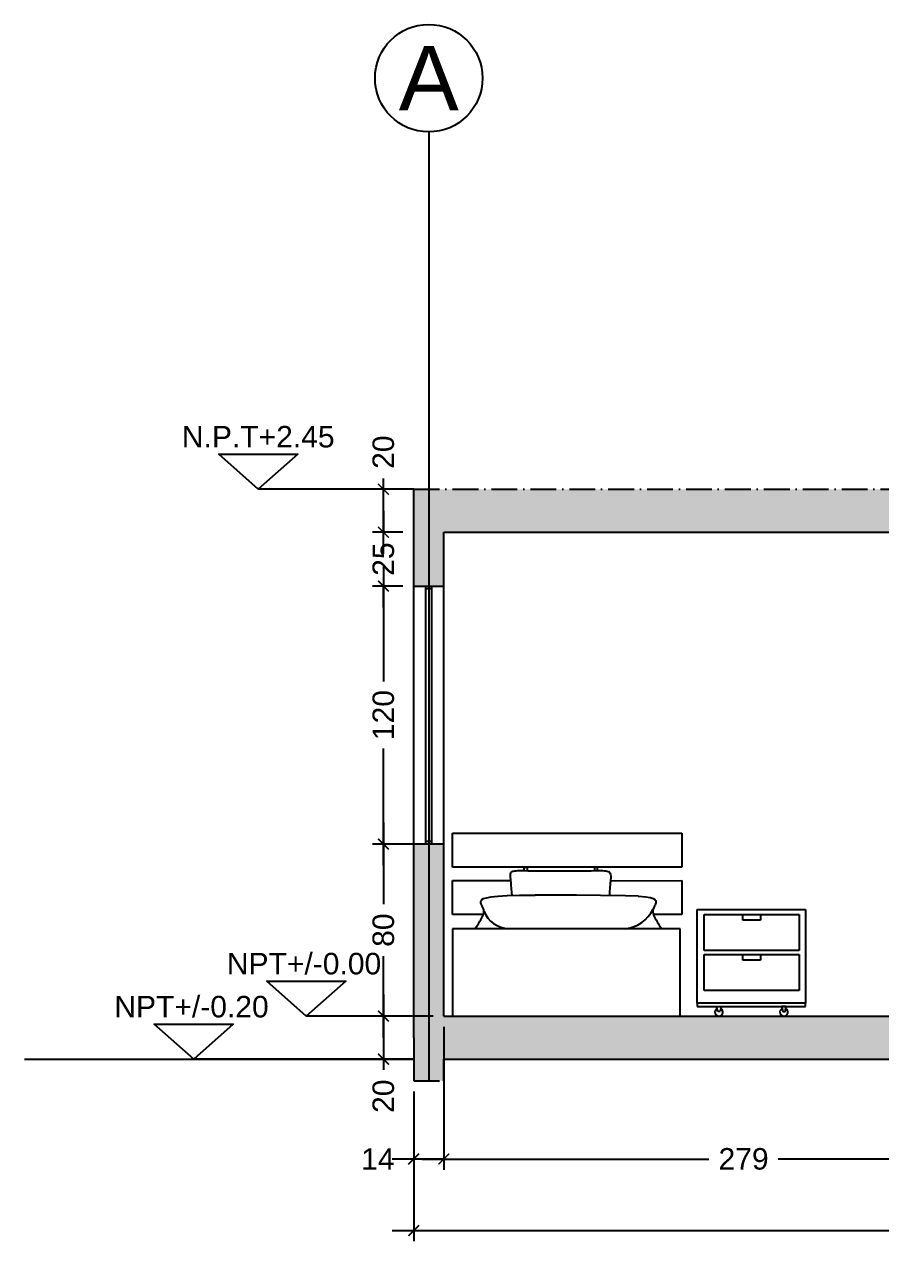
# Model space of a CAD drawing. Header units: millimetres. Extents: x 5639 to 14492, y 750 to 6820.
# Drawn here: x 12000 to 12399, y 6253 to 6820 of the extents above; entities that cross this region are included whole.
import ezdxf
from ezdxf.enums import TextEntityAlignment as Align

# ---------------------------------------------------------------- set-up
doc = ezdxf.new("R2010")
doc.units = ezdxf.units.MM
doc.linetypes.add('ACAD_ISO10W100', pattern=[18, 12, -3, 0, -3])
doc.layers.get('DEFPOINTS').update_dxf_attribs({"color": 210})
for name, color, linetype in [('A-ANNO-SYMB', 3, 'Continuous'), ('A-ANNO-TEXT', 3, 'Continuous'), ('A-FLOR-LEVL', 7, 'Continuous'), ('A-FURN', 8, 'Continuous'), ('A-GLAZ-FULL', 4, 'Continuous'), ('A-SECT-MCUT', 7, 'Continuous'), ('CAMPITURA', 255, 'Continuous'), ('G-ANNO-DIM', 251, 'Continuous')]:
    doc.layers.add(name, color=color, linetype=linetype)
doc.styles.add('ARIAL', font='arial.ttf')
doc.styles.get("Standard").update_dxf_attribs({"font": 'arial.ttf'})
doc.dimstyles.new('1_1', dxfattribs={"dimtxt": 10, "dimasz": 5, "dimexe": 5, "dimexo": 5, "dimgap": 5, "dimtad": 0, "dimdec": 0, "dimtxsty": 'Standard', "dimblk": 'ARCHTICK', "dimcen": 2.5, "dimdle": 10, "dimadec": 0, "dimazin": 0, "dimtfac": 1, "dimtdec": 0, "dimtmove": 0, "dimatfit": 3, "dimldrblk": 'ARCHTICK', "dimfxl": 1, "dimarcsym": 0})

# ---------------------------------------------------------------- blocks, each defined once
blk = doc.blocks.new('_ArchTick')
at = {"color": 0, "linetype": 'ByBlock', "const_width": 0.15}
blk.add_lwpolyline([(-0.5, -0.5), (0.5, 0.5)], dxfattribs=at)
blk = doc.blocks.new('*D169')
at = {"layer": 'DEFPOINTS', "color": 0, "transparency": 16777216}
for p in [(13077.15, 6339.32), (12181.15, 6329.32), (13077.15, 6259.67)]:
    blk.add_point(p, dxfattribs=at)
at = {"layer": 'G-ANNO-DIM', "color": 0, "lineweight": -2, "transparency": 16777216}
for p, q in [((13077.15, 6334.32), (13077.15, 6254.67)), ((12181.15, 6324.32), (12181.15, 6254.67)), ((12171.15, 6259.67), (12608.1, 6259.67)), ((13087.15, 6259.67), (12640.2, 6259.67))]:
    blk.add_line(p, q, dxfattribs=at)
at = {"layer": 'G-ANNO-DIM', "color": 0, "lineweight": -2, "transparency": 16777216, "xscale": 5, "yscale": 5, "zscale": 5, "rotation": 180}
blk.add_blockref('_ArchTick', (12181.15, 6259.67), dxfattribs=at)
at = {"layer": 'G-ANNO-DIM', "color": 0, "lineweight": -2, "transparency": 16777216, "xscale": 5, "yscale": 5, "zscale": 5}
blk.add_blockref('_ArchTick', (13077.15, 6259.67), dxfattribs=at)
at = {"layer": 'G-ANNO-DIM', "color": 0, "transparency": 16777216, "insert": (12624.15, 6259.67), "char_height": 10, "attachment_point": 5}
blk.add_mtext('896', dxfattribs=at)
blk = doc.blocks.new('*D134')
at = {"layer": 'DEFPOINTS', "color": 0, "transparency": 16777216}
for p in [(12167.05, 6439.32), (12195.15, 6439.32), (12195.15, 6359.32)]:
    blk.add_point(p, dxfattribs=at)
at = {"layer": 'G-ANNO-DIM', "color": 0, "lineweight": -2, "transparency": 16777216}
for p, q in [((12167.05, 6449.32), (12167.05, 6411.47)), ((12190.15, 6439.32), (12162.05, 6439.32)), ((12167.05, 6349.32), (12167.05, 6387.17)), ((12190.15, 6359.32), (12162.05, 6359.32))]:
    blk.add_line(p, q, dxfattribs=at)
at = {"layer": 'G-ANNO-DIM', "color": 0, "lineweight": -2, "transparency": 16777216, "xscale": 5, "yscale": 5, "zscale": 5}
for p, rotation in [((12167.05, 6439.32), 90), ((12167.05, 6359.32), 270)]:
    blk.add_blockref('_ArchTick', p, dxfattribs=dict(at, rotation=rotation))
at = {"layer": 'G-ANNO-DIM', "color": 0, "transparency": 16777216, "insert": (12167.05, 6399.32), "char_height": 10, "attachment_point": 5, "rotation": 90}
blk.add_mtext('80', dxfattribs=at)
blk = doc.blocks.new('*D135')
at = {"layer": 'DEFPOINTS', "color": 0, "transparency": 16777216}
for p in [(12181.15, 6559.32), (12167.05, 6439.32), (12181.15, 6439.32)]:
    blk.add_point(p, dxfattribs=at)
at = {"layer": 'G-ANNO-DIM', "color": 0, "lineweight": -2, "transparency": 16777216}
for p, q in [((12167.05, 6569.32), (12167.05, 6514.88)), ((12176.15, 6559.32), (12162.05, 6559.32)), ((12167.05, 6429.32), (12167.05, 6483.76)), ((12176.15, 6439.32), (12162.05, 6439.32))]:
    blk.add_line(p, q, dxfattribs=at)
at = {"layer": 'G-ANNO-DIM', "color": 0, "lineweight": -2, "transparency": 16777216, "xscale": 5, "yscale": 5, "zscale": 5}
for p, rotation in [((12167.05, 6559.32), 90), ((12167.05, 6439.32), 270)]:
    blk.add_blockref('_ArchTick', p, dxfattribs=dict(at, rotation=rotation))
at = {"layer": 'G-ANNO-DIM', "color": 0, "transparency": 16777216, "insert": (12167.05, 6499.32), "char_height": 10, "attachment_point": 5, "rotation": 90}
blk.add_mtext('120', dxfattribs=at)
blk = doc.blocks.new('*D136')
at = {"layer": 'DEFPOINTS', "color": 0, "transparency": 16777216}
for p in [(12181.15, 6329.32), (12195.15, 6329.32), (12195.15, 6292.91)]:
    blk.add_point(p, dxfattribs=at)
at = {"layer": 'G-ANNO-DIM', "color": 0, "lineweight": -2, "transparency": 16777216}
for p, q in [((12181.15, 6324.32), (12181.15, 6287.91)), ((12195.15, 6324.32), (12195.15, 6287.91)), ((12195.15, 6292.91), (12171.15, 6292.91)), ((12181.15, 6292.91), (12176.15, 6292.91))]:
    blk.add_line(p, q, dxfattribs=at)
at = {"layer": 'G-ANNO-DIM', "color": 0, "lineweight": -2, "transparency": 16777216, "xscale": 5, "yscale": 5, "zscale": 5, "rotation": 180}
blk.add_blockref('_ArchTick', (12181.15, 6292.91), dxfattribs=at)
at = {"layer": 'G-ANNO-DIM', "color": 0, "lineweight": -2, "transparency": 16777216, "xscale": 5, "yscale": 5, "zscale": 5}
blk.add_blockref('_ArchTick', (12195.15, 6292.91), dxfattribs=at)
at = {"layer": 'G-ANNO-DIM', "color": 0, "transparency": 16777216, "insert": (12164.47, 6292.91), "char_height": 10, "attachment_point": 5}
blk.add_mtext('14', dxfattribs=at)
blk = doc.blocks.new('*D137')
at = {"layer": 'DEFPOINTS', "color": 0, "transparency": 16777216}
for p in [(12195.15, 6359.32), (12474.07, 6359.32), (12474.07, 6292.91)]:
    blk.add_point(p, dxfattribs=at)
at = {"layer": 'G-ANNO-DIM', "color": 0, "lineweight": -2, "transparency": 16777216}
for p, q in [((12195.15, 6354.32), (12195.15, 6287.91)), ((12474.07, 6354.32), (12474.07, 6287.91)), ((12185.15, 6292.91), (12318.46, 6292.91)), ((12484.07, 6292.91), (12350.75, 6292.91))]:
    blk.add_line(p, q, dxfattribs=at)
at = {"layer": 'G-ANNO-DIM', "color": 0, "lineweight": -2, "transparency": 16777216, "xscale": 5, "yscale": 5, "zscale": 5, "rotation": 180}
blk.add_blockref('_ArchTick', (12195.15, 6292.91), dxfattribs=at)
at = {"layer": 'G-ANNO-DIM', "color": 0, "lineweight": -2, "transparency": 16777216, "xscale": 5, "yscale": 5, "zscale": 5}
blk.add_blockref('_ArchTick', (12474.07, 6292.91), dxfattribs=at)
at = {"layer": 'G-ANNO-DIM', "color": 0, "transparency": 16777216, "insert": (12334.61, 6292.91), "char_height": 10, "attachment_point": 5}
blk.add_mtext('279', dxfattribs=at)
blk = doc.blocks.new('*D173')
at = {"layer": 'DEFPOINTS', "color": 0, "transparency": 16777216}
for p in [(12181.15, 6359.32), (12167.05, 6339.32), (12181.15, 6339.32)]:
    blk.add_point(p, dxfattribs=at)
at = {"layer": 'G-ANNO-DIM', "color": 0, "lineweight": -2, "transparency": 16777216}
for p, q in [((12167.05, 6369.32), (12167.05, 6339.32)), ((12176.15, 6359.32), (12162.05, 6359.32)), ((12176.15, 6339.32), (12162.05, 6339.32)), ((12167.05, 6339.32), (12167.05, 6334.32))]:
    blk.add_line(p, q, dxfattribs=at)
at = {"layer": 'G-ANNO-DIM', "color": 0, "lineweight": -2, "transparency": 16777216, "xscale": 5, "yscale": 5, "zscale": 5}
for p, rotation in [((12167.05, 6359.32), 90), ((12167.05, 6339.32), 270)]:
    blk.add_blockref('_ArchTick', p, dxfattribs=dict(at, rotation=rotation))
at = {"layer": 'G-ANNO-DIM', "color": 0, "transparency": 16777216, "insert": (12167.05, 6322.09), "char_height": 10, "attachment_point": 5, "rotation": 90}
blk.add_mtext('20', dxfattribs=at)
blk = doc.blocks.new('*D181')
at = {"layer": 'DEFPOINTS', "color": 0, "transparency": 16777216}
for p in [(12167.05, 6584.32), (12181.15, 6584.32), (12181.15, 6559.32)]:
    blk.add_point(p, dxfattribs=at)
at = {"layer": 'G-ANNO-DIM', "color": 0, "lineweight": -2, "transparency": 16777216}
for p, q in [((12167.05, 6594.32), (12167.05, 6584.1)), ((12176.15, 6584.32), (12162.05, 6584.32)), ((12176.15, 6559.32), (12162.05, 6559.32)), ((12167.05, 6549.32), (12167.05, 6559.53))]:
    blk.add_line(p, q, dxfattribs=at)
at = {"layer": 'G-ANNO-DIM', "color": 0, "lineweight": -2, "transparency": 16777216, "xscale": 5, "yscale": 5, "zscale": 5}
for p, rotation in [((12167.05, 6584.32), 90), ((12167.05, 6559.32), 270)]:
    blk.add_blockref('_ArchTick', p, dxfattribs=dict(at, rotation=rotation))
at = {"layer": 'G-ANNO-DIM', "color": 0, "transparency": 16777216, "insert": (12167.05, 6571.82), "char_height": 10, "attachment_point": 5, "rotation": 90}
blk.add_mtext('25', dxfattribs=at)
blk = doc.blocks.new('*D182')
at = {"layer": 'DEFPOINTS', "color": 0, "transparency": 16777216}
for p in [(12167.05, 6604.32), (12181.15, 6604.32), (12181.15, 6584.32)]:
    blk.add_point(p, dxfattribs=at)
at = {"layer": 'G-ANNO-DIM', "color": 0, "lineweight": -2, "transparency": 16777216}
for p, q in [((12176.15, 6604.32), (12162.05, 6604.32)), ((12167.05, 6604.32), (12167.05, 6609.32)), ((12167.05, 6574.32), (12167.05, 6604.32)), ((12176.15, 6584.32), (12162.05, 6584.32))]:
    blk.add_line(p, q, dxfattribs=at)
at = {"layer": 'G-ANNO-DIM', "color": 0, "lineweight": -2, "transparency": 16777216, "xscale": 5, "yscale": 5, "zscale": 5}
for p, rotation in [((12167.05, 6604.32), 90), ((12167.05, 6584.32), 270)]:
    blk.add_blockref('_ArchTick', p, dxfattribs=dict(at, rotation=rotation))
at = {"layer": 'G-ANNO-DIM', "color": 0, "transparency": 16777216, "insert": (12167.05, 6621.55), "char_height": 10, "attachment_point": 5, "rotation": 90}
blk.add_mtext('20', dxfattribs=at)

msp = doc.modelspace()

# ---------------------------------------------------------------- hatches: boundary and pattern name
at = {"layer": 'CAMPITURA'}
h = msp.add_hatch(color=9, dxfattribs=at)
h.dxf.hatch_style = 1
h.paths.add_polyline_path([(12934.95, 6604.32), (12181.15, 6604.32), (12181.15, 6559.32), (12195.15, 6559.32), (12195.15, 6584.32), (12474.07, 6584.32), (12474.07, 6359.32), (12195.15, 6359.32), (12195.15, 6439.32), (12181.15, 6439.32), (12181.15, 6349.32), (12181.15, 6329.32), (12195.15, 6329.32), (12195.15, 6339.32), (12920.95, 6339.32), (12920.95, 6329.32), (12934.95, 6329.32)])
h.paths.add_polyline_path([(12481.15, 6584.32), (12920.95, 6584.32), (12920.95, 6359.32), (12481.15, 6359.32)], flags=16)

# ---------------------------------------------------------------- linework, layer by layer
at = {"layer": 'A-ANNO-SYMB'}
msp.add_line((12181.15, 6604.32), (12108.82, 6604.32), dxfattribs=at)
at = {"layer": 'A-ANNO-SYMB', "ltscale": 0.8}
for p, q in [((12181.15, 6359.32), (12131.15, 6359.32)), ((12181.15, 6339.32), (12078.8, 6339.32))]:
    msp.add_line(p, q, dxfattribs=at)
at = {"layer": 'A-ANNO-SYMB', "ltscale": 0.04}
msp.add_lwpolyline([(12188.15, 6770.45), (12188.15, 6329.32)], dxfattribs=at)
at = {"layer": 'A-ANNO-SYMB'}
for points in [[(12108.82, 6604.32), (12090.42, 6620.55), (12127.22, 6620.55)], [(12131.15, 6359.32), (12112.75, 6375.55), (12149.55, 6375.55)], [(12078.8, 6339.32), (12060.4, 6355.55), (12097.2, 6355.55)]]:
    msp.add_lwpolyline(points, close=True, dxfattribs=at)
msp.add_circle((12188.15, 6795.45), 25, dxfattribs=at)
at = {"layer": 'A-FLOR-LEVL'}
msp.add_line((12000.04, 6339.32), (12181.15, 6339.32), dxfattribs=at)
at = {"layer": 'A-FURN'}
for p, q in [((12199.21, 6444.41), (12305.87, 6444.41)), ((12199.21, 6428.64), (12199.21, 6444.41)), ((12305.87, 6444.41), (12305.87, 6428.64)), ((12305.87, 6428.64), (12199.21, 6428.64)), ((12232.55, 6426.98), (12232.55, 6428.64)), ((12232.55, 6428.64), (12233.86, 6428.64)), ((12233.86, 6428.64), (12233.86, 6426.97)), ((12266.61, 6428.64), (12265.31, 6428.64)), ((12265.31, 6428.64), (12265.31, 6426.97)), ((12266.61, 6426.98), (12266.61, 6428.64)), ((12199.21, 6406.58), (12199.21, 6422.35)), ((12199.21, 6422.35), (12226.33, 6422.35)), ((12226.19, 6425.06), (12226.21, 6425.43)), ((12226.19, 6424.64), (12226.19, 6425.06)), ((12226.21, 6424.18), (12226.19, 6424.64)), ((12226.21, 6425.43), (12226.28, 6425.77)), ((12226.24, 6423.68), (12226.21, 6424.18)), ((12226.28, 6423.08), (12226.24, 6423.68)), ((12226.28, 6425.77), (12226.39, 6426.06)), ((12226.33, 6422.33), (12226.28, 6423.08)), ((12226.41, 6421.39), (12226.33, 6422.33)), ((12226.39, 6426.06), (12226.57, 6426.31)), ((12226.57, 6426.31), (12226.83, 6426.52)), ((12226.83, 6426.52), (12227.17, 6426.68)), ((12227.17, 6426.68), (12227.61, 6426.81)), ((12227.61, 6426.81), (12228.16, 6426.9)), ((12228.16, 6426.9), (12228.83, 6426.95)), ((12228.83, 6426.95), (12229.62, 6426.98)), ((12229.62, 6426.98), (12230.55, 6426.99)), ((12230.55, 6426.99), (12231.62, 6426.99)), ((12231.62, 6426.99), (12232.84, 6426.98)), ((12232.84, 6426.98), (12234.22, 6426.96)), ((12234.22, 6426.96), (12235.77, 6426.95)), ((12235.77, 6426.95), (12237.47, 6426.94)), ((12237.47, 6426.94), (12239.3, 6426.94)), ((12239.3, 6426.94), (12241.23, 6426.93)), ((12241.23, 6426.93), (12243.26, 6426.93)), ((12243.26, 6426.93), (12245.36, 6426.93)), ((12245.36, 6426.93), (12247.5, 6426.93)), ((12247.5, 6426.93), (12249.68, 6426.93)), ((12249.68, 6426.93), (12251.86, 6426.93)), ((12251.86, 6426.93), (12254.03, 6426.93)), ((12254.03, 6426.93), (12256.15, 6426.93)), ((12256.15, 6426.93), (12258.22, 6426.94)), ((12258.22, 6426.94), (12260.19, 6426.94)), ((12260.19, 6426.94), (12262.05, 6426.95)), ((12262.05, 6426.95), (12263.77, 6426.96)), ((12263.77, 6426.96), (12265.32, 6426.98)), ((12265.32, 6426.98), (12266.7, 6427)), ((12266.7, 6427), (12267.9, 6427.01)), ((12267.9, 6427.01), (12268.93, 6427)), ((12268.93, 6427), (12269.81, 6426.97)), ((12269.81, 6426.97), (12270.56, 6426.9)), ((12270.56, 6426.9), (12271.17, 6426.78)), ((12271.17, 6426.78), (12271.66, 6426.6)), ((12271.66, 6426.6), (12272.05, 6426.36)), ((12272.05, 6426.36), (12272.35, 6426.03)), ((12272.35, 6426.03), (12272.56, 6425.63)), ((12272.56, 6425.63), (12272.7, 6425.16)), ((12272.74, 6422.68), (12272.67, 6421.94)), ((12272.7, 6425.16), (12272.77, 6424.62)), ((12272.71, 6422.31), (12305.87, 6422.35)), ((12272.78, 6423.38), (12272.74, 6422.68)), ((12272.77, 6424.62), (12272.8, 6424.03)), ((12272.8, 6424.03), (12272.78, 6423.38)), ((12305.87, 6422.35), (12305.87, 6406.58)), ((12226.5, 6420.2), (12226.41, 6421.39)), ((12226.62, 6418.71), (12226.5, 6420.2)), ((12226.78, 6416.86), (12226.62, 6418.71)), ((12226.9, 6415.43), (12226.78, 6416.86)), ((12272.24, 6416.68), (12272.21, 6415.66)), ((12272.3, 6417.65), (12272.24, 6416.68)), ((12272.36, 6418.59), (12272.3, 6417.65)), ((12272.44, 6419.48), (12272.36, 6418.59)), ((12272.52, 6420.34), (12272.44, 6419.48)), ((12272.6, 6421.16), (12272.52, 6420.34)), ((12272.67, 6421.94), (12272.6, 6421.16)), ((12212.36, 6412.55), (12212.5, 6413.05)), ((12212.38, 6412.04), (12212.36, 6412.55)), ((12212.53, 6411.51), (12212.38, 6412.04)), ((12212.5, 6413.05), (12212.87, 6413.53)), ((12212.75, 6410.97), (12212.53, 6411.51)), ((12213.03, 6410.42), (12212.75, 6410.97)), ((12212.87, 6413.53), (12213.63, 6413.99)), ((12213.63, 6413.99), (12214.99, 6414.41)), ((12214.99, 6414.41), (12217.13, 6414.78)), ((12217.13, 6414.78), (12220.27, 6415.1)), ((12220.27, 6415.1), (12224.59, 6415.36)), ((12224.59, 6415.36), (12230.29, 6415.53)), ((12230.29, 6415.53), (12237.57, 6415.63)), ((12246.52, 6415.64), (12237.57, 6415.63)), ((12256.82, 6415.56), (12246.52, 6415.64)), ((12268, 6415.43), (12256.82, 6415.56)), ((12279.65, 6415.26), (12268, 6415.43)), ((12272.21, 6415.66), (12272.21, 6415.37)), ((12285.53, 6415.15), (12279.65, 6415.26)), ((12285.53, 6415.15), (12285.91, 6415.13)), ((12285.91, 6415.13), (12289.05, 6414.81)), ((12289.05, 6414.81), (12291.19, 6414.44)), ((12291.19, 6414.44), (12292.55, 6414.02)), ((12292.55, 6414.02), (12293.31, 6413.56)), ((12293.43, 6410.99), (12293.15, 6410.45)), ((12293.31, 6413.56), (12293.67, 6413.08)), ((12293.65, 6411.53), (12293.43, 6410.99)), ((12293.79, 6412.06), (12293.65, 6411.53)), ((12293.67, 6413.08), (12293.81, 6412.58)), ((12293.81, 6412.58), (12293.79, 6412.06)), ((12213.55, 6406.58), (12199.21, 6406.58)), ((12212.67, 6404.71), (12213, 6405.31)), ((12213, 6405.31), (12213.28, 6405.9)), ((12213.3, 6409.86), (12213.03, 6410.42)), ((12213.28, 6405.9), (12213.52, 6406.48)), ((12213.55, 6409.3), (12213.3, 6409.86)), ((12213.52, 6406.48), (12213.69, 6407.05)), ((12213.73, 6408.74), (12213.55, 6409.3)), ((12213.69, 6407.05), (12213.79, 6407.62)), ((12213.81, 6408.18), (12213.73, 6408.74)), ((12213.79, 6407.62), (12213.81, 6408.18)), ((12292.45, 6408.77), (12292.37, 6408.21)), ((12292.37, 6408.21), (12292.38, 6407.64)), ((12292.38, 6407.64), (12292.49, 6407.08)), ((12292.63, 6409.33), (12292.45, 6408.77)), ((12292.49, 6407.08), (12292.66, 6406.5)), ((12292.87, 6409.89), (12292.63, 6409.33)), ((12305.87, 6406.58), (12292.64, 6406.58)), ((12292.66, 6406.5), (12292.9, 6405.92)), ((12293.15, 6410.45), (12292.87, 6409.89)), ((12292.9, 6405.92), (12293.18, 6405.33)), ((12293.18, 6405.33), (12293.51, 6404.73)), ((12313.04, 6365.42), (12313.04, 6408.97)), ((12313.04, 6408.97), (12363.44, 6408.97)), ((12316.22, 6389.85), (12316.22, 6406.58)), ((12316.22, 6406.58), (12360.53, 6406.58)), ((12334.26, 6403.92), (12334.26, 6406.58)), ((12334.26, 6406.58), (12342.48, 6406.58)), ((12342.48, 6406.58), (12342.48, 6403.92)), ((12360.53, 6406.58), (12360.53, 6389.85)), ((12363.44, 6408.97), (12363.44, 6365.42)), ((12199.21, 6400), (12199.21, 6359.32)), ((12305.06, 6400), (12199.21, 6400)), ((12209.9, 6400), (12210.04, 6400.25)), ((12210.04, 6400.25), (12210.27, 6400.66)), ((12210.27, 6400.66), (12210.55, 6401.13)), ((12210.55, 6401.13), (12210.87, 6401.67)), ((12210.87, 6401.67), (12211.21, 6402.24)), ((12211.21, 6402.24), (12211.58, 6402.85)), ((12211.58, 6402.85), (12211.95, 6403.47)), ((12211.95, 6403.47), (12212.32, 6404.1)), ((12212.32, 6404.1), (12212.67, 6404.71)), ((12293.51, 6404.73), (12293.86, 6404.12)), ((12293.86, 6404.12), (12294.23, 6403.5)), ((12294.23, 6403.5), (12294.6, 6402.88)), ((12294.6, 6402.88), (12294.97, 6402.27)), ((12294.97, 6402.27), (12295.31, 6401.69)), ((12295.31, 6401.69), (12295.63, 6401.16)), ((12295.63, 6401.16), (12295.91, 6400.68)), ((12295.91, 6400.68), (12296.14, 6400.28)), ((12296.14, 6400.28), (12296.28, 6400.03)), ((12305.06, 6359.32), (12305.06, 6400)), ((12342.48, 6403.92), (12334.26, 6403.92)), ((12360.53, 6389.85), (12316.22, 6389.85)), ((12316.22, 6371.26), (12316.22, 6387.99)), ((12316.22, 6387.99), (12360.53, 6387.99)), ((12334.26, 6385.33), (12334.26, 6387.99)), ((12334.26, 6387.99), (12342.48, 6387.99)), ((12342.48, 6385.33), (12334.26, 6385.33)), ((12342.48, 6387.99), (12342.48, 6385.33)), ((12360.53, 6387.99), (12360.53, 6371.26)), ((12360.53, 6371.26), (12316.22, 6371.26)), ((12363.44, 6365.42), (12313.04, 6365.42)), ((12313.04, 6365.42), (12313.04, 6363.82)), ((12363.44, 6365.42), (12313.04, 6365.42)), ((12313.04, 6363.82), (12363.44, 6363.82)), ((12322.59, 6361.44), (12322.06, 6363.82)), ((12322.06, 6363.82), (12324.18, 6363.82)), ((12323.65, 6361.44), (12322.59, 6361.44)), ((12324.18, 6363.82), (12323.65, 6361.44)), ((12352.3, 6363.82), (12352.83, 6361.44)), ((12354.42, 6363.82), (12352.3, 6363.82)), ((12352.83, 6361.44), (12353.89, 6361.44)), ((12353.89, 6361.44), (12354.42, 6363.82)), ((12363.44, 6363.82), (12363.44, 6365.42)), ((12199.21, 6359.32), (12305.06, 6359.32))]:
    msp.add_line(p, q, dxfattribs=at)
for centre, radius, start, end in [((12225.87, 6412.96), 12.98, 201.6245, 267.4578), ((12277.74, 6416.39), 16.52, 276.9513, 333.6019), ((12323.12, 6361.17), 1.86, 116.8833, 63.1167), ((12353.36, 6361.17), 1.86, 116.8833, 63.1167)]:
    msp.add_arc(centre, radius, start, end, dxfattribs=at)
at = {"layer": 'A-GLAZ-FULL'}
for p, q in [((12186.83, 6439.32), (12186.83, 6559.32)), ((12189.45, 6559.32), (12189.46, 6439.32)), ((12186.83, 6558.1), (12189.45, 6558.1)), ((12189.46, 6440.54), (12186.83, 6440.54))]:
    msp.add_line(p, q, dxfattribs=at)
at = {"layer": 'A-SECT-MCUT', "linetype": 'ACAD_ISO10W100'}
for p, q in [((12181.15, 6604.32), (12934.95, 6604.32)), ((12181.15, 6329.32), (12195.15, 6329.32))]:
    msp.add_line(p, q, dxfattribs=at)
at = {"layer": 'A-SECT-MCUT'}
for p, q in [((12181.15, 6349.32), (12181.15, 6604.32)), ((12195.15, 6584.32), (12474.07, 6584.32)), ((12181.15, 6559.32), (12195.15, 6559.32)), ((12195.15, 6439.32), (12181.15, 6439.32)), ((12195.15, 6359.32), (12474.07, 6359.32)), ((12181.15, 6349.32), (12181.15, 6329.32)), ((12195.15, 6339.32), (12920.95, 6339.32)), ((12195.15, 6329.32), (12195.15, 6339.32))]:
    msp.add_line(p, q, dxfattribs=at)
at = {"layer": 'A-SECT-MCUT', "ltscale": 0.1}
msp.add_line((12195.15, 6359.32), (12195.15, 6584.32), dxfattribs=at)

# ---------------------------------------------------------------- texts
at = {"layer": 'A-ANNO-TEXT', "style": 'ARIAL'}
for s, height, p in [('A', 30, (12188.15, 6780.45)), ('N.P.T+2.45', 10, (12108.82, 6623.75)), ('NPT+/-0.00', 10, (12130.13, 6378.75))]:
    msp.add_text(s, height=height, dxfattribs=at).set_placement(p, align=Align.CENTER)
msp.add_text('NPT+/-0.20', height=10, rotation=359.9996, dxfattribs=at).set_placement((12077.78, 6358.75), align=Align.CENTER)

# ---------------------------------------------------------------- dimensions: what is measured, and where the dimension line sits
at = {"layer": 'G-ANNO-DIM'}
dim = msp.add_linear_dim(base=(12167.05, 6604.32), p1=(12181.15, 6584.32), p2=(12181.15, 6604.32), angle=90, dimstyle='1_1', dxfattribs=at)
dim.commit()
dim.dimension.update_dxf_attribs({"geometry": '*D182', "text_midpoint": (12167.05, 6621.55)})
for base, p1, p2, picture, middle in [((12167.05, 6584.32), (12181.15, 6559.32), (12181.15, 6584.32), '*D181', (12167.05, 6571.82)), ((12167.05, 6439.32), (12181.15, 6559.32), (12181.15, 6439.32), '*D135', (12167.05, 6499.32)), ((12167.05, 6439.32), (12195.15, 6359.32), (12195.15, 6439.32), '*D134', (12167.05, 6399.32)), ((12167.05, 6339.32), (12181.15, 6359.32), (12181.15, 6339.32), '*D173', (12167.05, 6322.09))]:
    dim = msp.add_linear_dim(base=base, p1=p1, p2=p2, angle=90, dimstyle='1_1', dxfattribs=at)
    dim.commit()
    dim.dimension.update_dxf_attribs({"geometry": picture, "text_midpoint": middle, "dimtype": 160})
for base, p1, p2, picture, middle in [((12474.07, 6292.91), (12195.15, 6359.32), (12474.07, 6359.32), '*D137', (12334.61, 6292.91)), ((13077.15, 6259.67), (12181.15, 6329.32), (13077.15, 6339.32), '*D169', (12624.15, 6259.67)), ((12195.15, 6292.91), (12181.15, 6329.32), (12195.15, 6329.32), '*D136', (12164.47, 6292.91))]:
    dim = msp.add_linear_dim(base=base, p1=p1, p2=p2, dimstyle='1_1', dxfattribs=at)
    dim.commit()
    dim.dimension.update_dxf_attribs({"geometry": picture, "text_midpoint": middle, "dimtype": 160})

doc.saveas('drawing.dxf')
